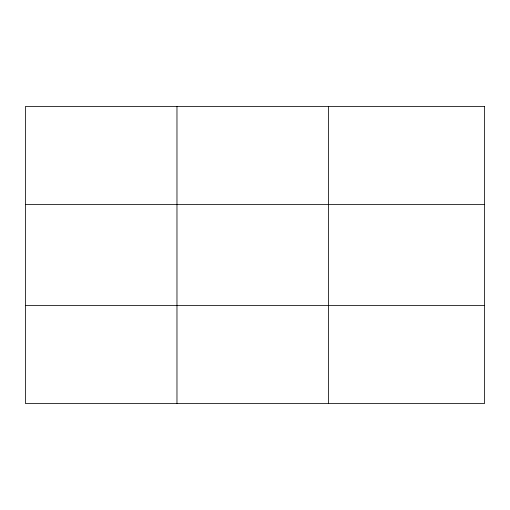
<?xml version="1.0" encoding="UTF-8"?>
<svg xmlns="http://www.w3.org/2000/svg" width="510" height="510" viewBox="0 0 510 510"><rect width="100%" height="100%" fill="white"/><g stroke="black" fill="none" stroke-linecap="round" stroke-linejoin="round"><path stroke-width="0.76" d="M176.97 403.569L176.97 106.431M328.44 403.569L328.44 106.431M25.5 204.484L484.5 204.484M25.5 305.515L484.5 305.515M484.5 106.431L484.5 403.569L25.5 403.569L25.5 106.431L484.5 106.431"/></g></svg>
